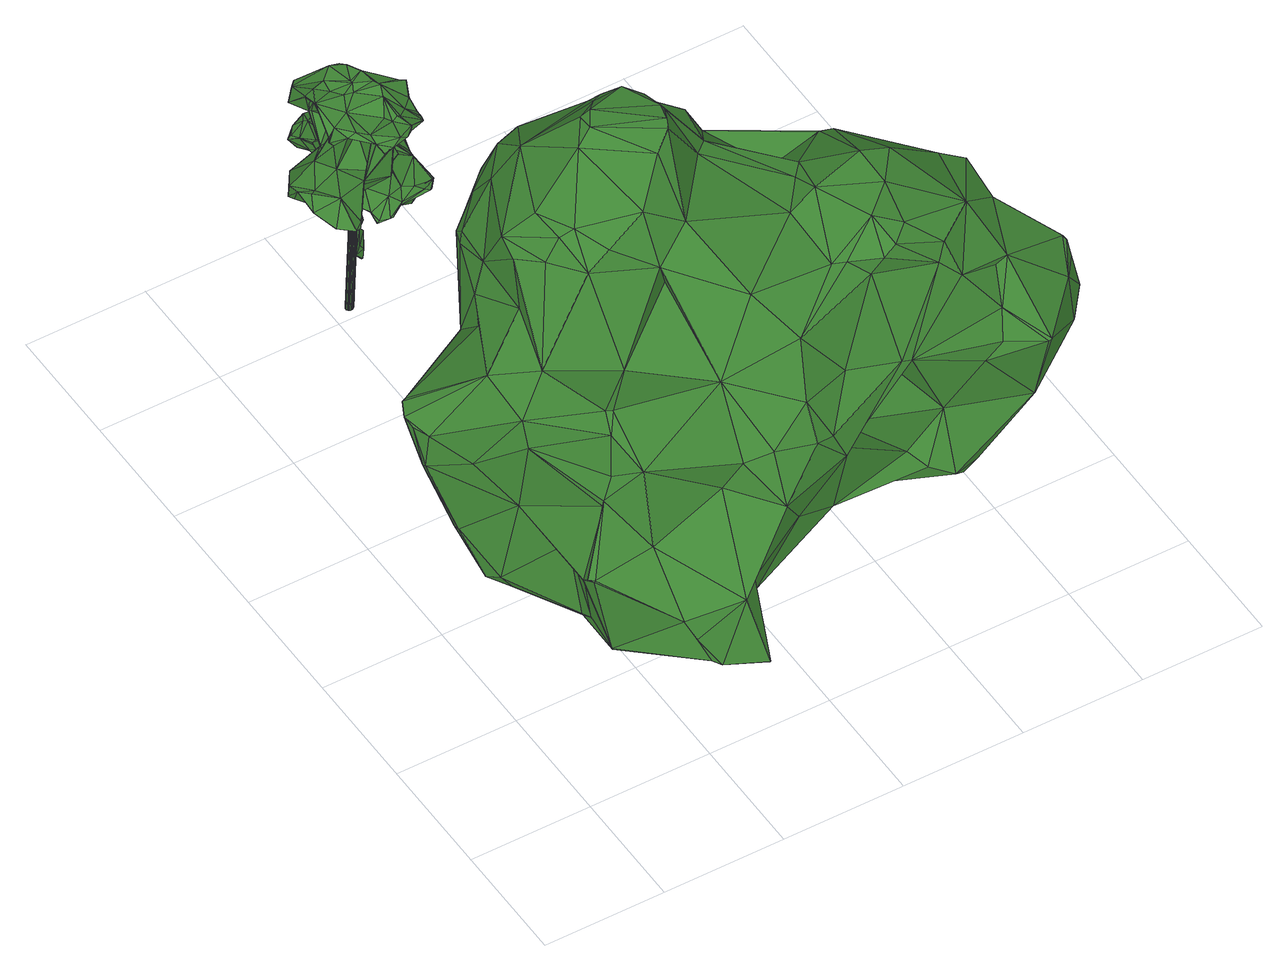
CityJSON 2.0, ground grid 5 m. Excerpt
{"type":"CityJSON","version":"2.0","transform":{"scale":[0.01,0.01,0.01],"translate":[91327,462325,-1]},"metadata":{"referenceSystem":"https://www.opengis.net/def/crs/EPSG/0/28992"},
"CityObjects":{
"tree1":{"type":"SolitaryVegetationObject","attributes":{"gtid":223,"crown_width_m":5.96,"crown_median_z":7.78,"trunk_H_m":7.86,"trunk_DBH_m":0.302,"trunk_radius_m":0.151,"trunk_base_height_m":-0.08,"original_gtid":"228"},"geometry":[{"type":"Solid","lod":"3","boundaries":[[[[0,1,2]],[[3,4,5]],[[3,6,4]],[[7,8,9]],[[9,10,7]],[[11,12,13]],[[14,15,16]],[[17,18,19]],[[20,21,22]],[[23,24,25]],[[26,27,28]],[[29,30,31]],[[32,21,20]],[[33,34,35]],[[36,33,35]],[[37,14,38]],[[4,38,5]],[[39,40,41]],[[42,43,44]],[[45,46,47]],[[45,47,48]],[[49,50,51]],[[52,53,54]],[[55,54,53]],[[56,57,58]],[[59,60,61]],[[62,56,63]],[[64,65,66]],[[67,65,64]],[[68,69,70]],[[68,70,71]],[[18,72,73]],[[74,75,76]],[[77,78,79]],[[80,78,77]],[[81,82,83]],[[84,85,86]],[[87,11,13]],[[71,61,60]],[[88,89,90]],[[91,80,92]],[[93,94,95]],[[96,46,45]],[[97,98,99]],[[100,98,97]],[[88,101,30]],[[102,103,104]],[[17,105,18]],[[5,14,3]],[[91,78,80]],[[106,107,88]],[[106,88,108]],[[91,109,110]],[[80,77,111]],[[87,13,112]],[[113,61,71]],[[17,19,74]],[[114,115,6]],[[80,111,92]],[[116,117,118]],[[112,13,119]],[[120,121,122]],[[123,124,55]],[[125,8,7]],[[71,60,68]],[[23,25,59]],[[47,26,48]],[[125,7,123]],[[102,126,103]],[[8,125,127]],[[53,127,125]],[[47,128,84]],[[129,36,130]],[[131,132,133]],[[131,134,132]],[[130,135,129]],[[136,121,120]],[[137,28,12]],[[119,12,28]],[[108,109,138]],[[72,139,140]],[[141,38,115]],[[115,38,4]],[[142,143,144]],[[45,100,96]],[[38,14,5]],[[145,46,146]],[[69,147,148]],[[48,149,150]],[[48,150,45]],[[151,152,153]],[[113,25,24]],[[63,56,154]],[[59,25,148]],[[62,155,156]],[[96,36,129]],[[104,157,158]],[[159,158,157]],[[49,153,160]],[[87,161,11]],[[47,46,145]],[[35,130,36]],[[93,162,94]],[[163,162,93]],[[22,21,164]],[[4,6,115]],[[97,99,165]],[[114,143,115]],[[137,26,28]],[[16,114,6]],[[6,3,16]],[[43,29,31]],[[166,167,168]],[[122,88,29]],[[30,29,88]],[[100,45,150]],[[18,105,169]],[[72,169,139]],[[72,18,169]],[[2,74,76]],[[52,54,134]],[[170,89,102]],[[119,103,112]],[[171,12,11]],[[172,134,173]],[[146,46,174]],[[31,101,107]],[[67,175,176]],[[32,135,35]],[[149,26,137]],[[149,48,26]],[[64,177,178]],[[30,101,31]],[[78,179,79]],[[132,54,116]],[[77,108,138]],[[111,77,138]],[[47,86,180]],[[181,167,156]],[[71,182,183]],[[127,184,185]],[[127,172,184]],[[186,187,188]],[[141,164,38]],[[189,190,191]],[[55,124,54]],[[127,185,192]],[[32,193,21]],[[166,194,195]],[[160,72,140]],[[190,178,193]],[[22,164,141]],[[196,1,197]],[[27,180,119]],[[66,16,15]],[[174,93,146]],[[188,114,16]],[[155,198,199]],[[200,9,136]],[[201,194,168]],[[135,32,162]],[[94,162,32]],[[151,116,198]],[[164,21,193]],[[59,202,23]],[[61,202,59]],[[144,203,145]],[[34,33,204]],[[13,12,119]],[[123,53,125]],[[55,53,123]],[[205,41,206]],[[35,135,130]],[[10,156,82]],[[207,160,153]],[[135,163,129]],[[208,91,110]],[[208,110,209]],[[16,3,14]],[[8,192,210]],[[42,44,179]],[[39,211,136]],[[212,29,43]],[[91,208,78]],[[109,91,92]],[[109,92,138]],[[111,138,92]],[[159,2,209]],[[116,54,124]],[[90,89,170]],[[110,109,213]],[[110,213,209]],[[213,214,209]],[[215,216,34]],[[94,32,20]],[[115,217,141]],[[218,22,217]],[[67,89,122]],[[88,122,89]],[[106,77,79]],[[133,219,131]],[[203,144,187]],[[74,2,17]],[[156,205,181]],[[144,220,142]],[[207,221,73]],[[154,221,207]],[[222,50,223]],[[189,191,224]],[[225,139,1]],[[120,122,29]],[[29,212,120]],[[9,200,10]],[[27,47,180]],[[190,193,216]],[[86,47,84]],[[84,128,85]],[[78,42,179]],[[190,216,226]],[[156,155,199]],[[212,43,42]],[[171,11,161]],[[136,185,121]],[[145,227,95]],[[93,227,146]],[[95,227,93]],[[86,228,180]],[[229,220,95]],[[8,210,9]],[[22,141,217]],[[142,220,229]],[[134,54,132]],[[53,52,127]],[[127,52,172]],[[16,66,188]],[[99,224,165]],[[10,200,156]],[[163,135,162]],[[212,181,205]],[[222,133,230]],[[222,230,50]],[[8,127,192]],[[145,146,227]],[[95,144,145]],[[99,98,171]],[[107,101,88]],[[200,136,231]],[[106,108,77]],[[159,0,2]],[[108,170,109]],[[128,145,203]],[[159,209,158]],[[86,232,228]],[[179,44,79]],[[195,233,166]],[[129,163,234]],[[208,2,76]],[[208,209,2]],[[73,160,207]],[[73,72,160]],[[210,136,9]],[[235,198,116]],[[136,192,185]],[[231,156,200]],[[173,236,172]],[[57,167,166]],[[28,27,119]],[[17,2,105]],[[33,226,147]],[[190,226,33]],[[231,211,156]],[[211,205,156]],[[211,41,205]],[[33,97,165]],[[46,96,234]],[[46,234,174]],[[234,96,129]],[[25,113,183]],[[181,212,194]],[[181,194,201]],[[177,237,178]],[[177,64,66]],[[85,232,86]],[[102,104,214]],[[218,217,238]],[[185,184,239]],[[236,173,219]],[[170,108,90]],[[108,88,90]],[[195,78,208]],[[47,27,26]],[[102,176,126]],[[103,240,112]],[[126,240,103]],[[172,241,184]],[[100,36,96]],[[19,18,154]],[[152,198,155]],[[206,41,40]],[[206,40,120]],[[49,51,153]],[[69,215,34]],[[215,60,148]],[[215,68,60]],[[212,42,195]],[[194,212,195]],[[242,85,128]],[[71,183,113]],[[218,238,229]],[[195,42,78]],[[106,44,107]],[[31,44,43]],[[107,44,31]],[[87,243,161]],[[161,243,126]],[[102,213,170]],[[12,171,98]],[[39,136,120]],[[211,231,136]],[[192,136,210]],[[126,176,175]],[[62,156,167]],[[62,167,57]],[[109,170,213]],[[114,188,187]],[[240,87,112]],[[57,56,62]],[[50,230,118]],[[79,44,106]],[[34,216,35]],[[35,216,193]],[[63,154,207]],[[7,10,82]],[[38,164,37]],[[148,60,59]],[[145,128,47]],[[244,233,195]],[[32,35,193]],[[124,235,116]],[[103,228,104]],[[180,228,103]],[[113,202,61]],[[144,95,220]],[[180,103,119]],[[209,104,158]],[[12,98,100]],[[18,73,221]],[[18,221,154]],[[241,239,184]],[[216,215,226]],[[226,215,148]],[[148,147,226]],[[33,191,190]],[[165,191,33]],[[99,161,224]],[[171,161,99]],[[82,156,199]],[[81,7,82]],[[41,211,39]],[[126,175,224]],[[126,224,161]],[[166,168,194]],[[201,168,167]],[[181,201,167]],[[154,56,19]],[[64,245,67]],[[67,176,89]],[[159,157,197]],[[144,143,114]],[[189,245,64]],[[152,207,153]],[[133,132,230]],[[229,238,142]],[[217,142,238]],[[33,246,97]],[[100,97,246]],[[39,120,40]],[[196,222,223]],[[244,208,247]],[[244,247,233]],[[233,247,166]],[[147,69,204]],[[147,204,33]],[[69,34,204]],[[190,189,178]],[[189,64,178]],[[121,185,239]],[[241,186,239]],[[121,239,186]],[[102,89,176]],[[244,195,208]],[[213,102,214]],[[240,243,87]],[[126,243,240]],[[166,58,57]],[[247,58,166]],[[114,187,144]],[[241,203,187]],[[186,241,187]],[[178,237,193]],[[172,52,134]],[[237,177,37]],[[37,15,14]],[[241,172,203]],[[164,193,237]],[[196,223,225]],[[37,177,15]],[[66,15,177]],[[164,237,37]],[[225,160,140]],[[186,188,121]],[[49,225,223]],[[49,223,50]],[[66,121,188]],[[122,121,66]],[[152,155,62]],[[22,218,20]],[[232,197,157]],[[222,197,232]],[[151,153,51]],[[152,62,207]],[[207,62,63]],[[100,246,36]],[[36,246,33]],[[133,222,242]],[[85,242,222]],[[69,68,215]],[[71,70,182]],[[69,182,70]],[[174,163,93]],[[225,49,160]],[[196,225,1]],[[232,85,222]],[[236,219,242]],[[131,219,134]],[[242,219,133]],[[134,219,173]],[[212,248,120]],[[206,120,248]],[[148,182,69]],[[183,182,25]],[[25,182,148]],[[157,104,228]],[[236,242,128]],[[203,172,236]],[[128,203,236]],[[157,228,232]],[[24,202,113]],[[23,202,24]],[[100,150,12]],[[137,150,149]],[[12,150,137]],[[115,143,217]],[[142,217,143]],[[94,20,218]],[[95,94,218]],[[95,218,229]],[[116,118,132]],[[196,197,249]],[[222,249,197]],[[222,196,249]],[[159,197,0]],[[0,197,1]],[[105,250,169]],[[2,250,105]],[[1,139,250]],[[67,245,175]],[[169,250,139]],[[230,132,118]],[[83,199,198]],[[83,198,235]],[[81,83,123]],[[82,199,83]],[[151,198,152]],[[81,123,7]],[[234,163,174]],[[2,1,250]],[[205,248,212]],[[206,248,205]],[[165,224,191]],[[104,209,214]],[[122,66,65]],[[122,65,67]],[[247,208,58]],[[76,75,58]],[[76,58,208]],[[19,58,74]],[[56,58,19]],[[74,58,75]],[[224,245,189]],[[224,175,245]],[[118,51,50]],[[117,51,118]],[[151,51,116]],[[116,51,117]],[[225,140,139]],[[124,123,235]],[[123,83,235]],[[251,252,253]],[[251,253,254]],[[254,253,255]],[[254,255,256]],[[253,252,257]],[[253,257,255]],[[255,257,258]],[[255,258,256]],[[257,252,259]],[[257,259,258]],[[258,259,260]],[[258,260,256]],[[259,252,261]],[[259,261,260]],[[260,261,262]],[[260,262,256]],[[261,252,263]],[[261,263,262]],[[262,263,264]],[[262,264,256]],[[263,252,265]],[[263,265,264]],[[264,265,266]],[[264,266,256]],[[265,252,267]],[[265,267,266]],[[266,267,268]],[[266,268,256]],[[267,252,269]],[[267,269,268]],[[268,269,270]],[[268,270,256]],[[269,252,271]],[[269,271,270]],[[270,271,272]],[[270,272,256]],[[271,252,273]],[[271,273,272]],[[272,273,274]],[[272,274,256]],[[273,252,275]],[[273,275,274]],[[274,275,276]],[[274,276,256]],[[275,252,277]],[[275,277,276]],[[276,277,278]],[[276,278,256]],[[277,252,279]],[[277,279,278]],[[278,279,280]],[[278,280,256]],[[279,252,281]],[[279,281,280]],[[280,281,282]],[[280,282,256]],[[281,252,283]],[[281,283,282]],[[282,283,284]],[[282,284,256]],[[283,252,285]],[[283,285,284]],[[284,285,286]],[[284,286,256]],[[285,252,287]],[[285,287,286]],[[286,287,288]],[[286,288,256]],[[287,252,289]],[[287,289,288]],[[288,289,290]],[[288,290,256]],[[289,252,291]],[[289,291,290]],[[290,291,292]],[[290,292,256]],[[291,252,293]],[[291,293,292]],[[292,293,294]],[[292,294,256]],[[293,252,295]],[[293,295,294]],[[294,295,296]],[[294,296,256]],[[295,252,297]],[[295,297,296]],[[296,297,298]],[[296,298,256]],[[297,252,299]],[[297,299,298]],[[298,299,300]],[[298,300,256]],[[299,252,251]],[[299,251,300]],[[300,251,254]],[[300,254,256]]]]}]},
"tree2":{"type":"SolitaryVegetationObject","attributes":{"gtid":113,"crown_width_m":20.05,"crown_median_z":8.48,"trunk_H_m":8.54,"trunk_DBH_m":1.21,"trunk_radius_m":0.607,"trunk_base_height_m":-0.06,"original_gtid":"117"},"geometry":[{"type":"Solid","lod":"3","boundaries":[[[[301,302,303]],[[304,305,306]],[[304,306,307]],[[308,309,310]],[[311,312,313]],[[314,315,316]],[[317,318,303]],[[319,320,321]],[[322,323,324]],[[325,305,326]],[[304,326,305]],[[327,328,329]],[[330,331,332]],[[333,334,335]],[[327,325,336]],[[337,338,339]],[[340,338,337]],[[341,342,343]],[[301,303,318]],[[327,344,328]],[[345,346,347]],[[348,349,350]],[[351,352,353]],[[354,355,356]],[[353,357,358]],[[359,360,361]],[[362,363,364]],[[350,365,366]],[[361,367,359]],[[368,369,370]],[[306,305,327]],[[371,372,373]],[[374,315,375]],[[376,355,354]],[[347,377,345]],[[320,378,379]],[[380,381,382]],[[370,383,384]],[[385,386,387]],[[388,370,384]],[[302,301,389]],[[390,391,392]],[[393,331,348]],[[332,331,393]],[[315,394,375]],[[395,396,397]],[[315,374,316]],[[398,312,319]],[[399,400,401]],[[321,402,403]],[[384,401,388]],[[404,405,401]],[[406,407,408]],[[409,406,408]],[[352,351,323]],[[410,411,397]],[[388,368,370]],[[389,320,379]],[[389,379,412]],[[413,414,415]],[[346,416,335]],[[417,378,311]],[[353,352,357]],[[418,419,420]],[[421,422,339]],[[417,423,424]],[[411,425,397]],[[339,426,421]],[[427,428,429]],[[430,429,428]],[[430,428,427]],[[365,431,366]],[[343,432,433]],[[434,435,436]],[[434,437,435]],[[321,403,438]],[[382,409,408]],[[411,439,440]],[[441,323,351]],[[315,314,442]],[[443,444,400]],[[390,445,391]],[[446,445,447]],[[363,448,364]],[[414,323,441]],[[449,318,317]],[[449,450,318]],[[443,451,341]],[[352,322,357]],[[452,400,453]],[[303,396,350]],[[324,323,414]],[[332,393,425]],[[360,349,330]],[[302,412,379]],[[454,359,455]],[[395,425,393]],[[456,457,458]],[[389,412,302]],[[459,460,451]],[[396,395,348]],[[396,348,350]],[[461,462,463]],[[322,352,323]],[[447,445,464]],[[465,416,466]],[[368,467,468]],[[469,380,373]],[[455,359,470]],[[446,413,391]],[[445,446,391]],[[400,471,460]],[[415,392,391]],[[466,470,359]],[[413,446,324]],[[413,324,414]],[[472,473,474]],[[473,472,455]],[[475,476,415]],[[475,415,414]],[[443,400,459]],[[409,477,406]],[[478,383,369]],[[479,480,481]],[[363,452,448]],[[310,482,308]],[[483,484,308]],[[400,460,459]],[[472,454,455]],[[485,484,483]],[[486,362,337]],[[365,487,449]],[[488,489,490]],[[307,306,491]],[[307,491,394]],[[410,492,411]],[[439,411,492]],[[447,464,493]],[[445,390,464]],[[340,362,364]],[[494,495,426]],[[455,470,473]],[[418,324,419]],[[471,452,496]],[[464,497,493]],[[498,499,418]],[[418,499,357]],[[447,493,420]],[[350,366,303]],[[317,303,366]],[[348,331,330]],[[393,348,395]],[[330,349,348]],[[500,501,502]],[[410,397,396]],[[492,410,503]],[[320,504,378]],[[505,506,507]],[[438,508,375]],[[366,431,317]],[[408,407,509]],[[408,509,382]],[[510,511,424]],[[487,512,349]],[[440,511,469]],[[513,501,514]],[[513,502,501]],[[453,358,448]],[[501,361,514]],[[361,360,514]],[[513,514,360]],[[513,360,330]],[[513,330,332]],[[465,466,367]],[[465,367,500]],[[500,367,501]],[[501,367,361]],[[324,418,322]],[[421,515,422]],[[395,397,425]],[[417,424,378]],[[516,489,488]],[[502,517,500]],[[466,359,367]],[[303,503,396]],[[410,396,503]],[[477,518,406]],[[377,415,476]],[[470,345,473]],[[474,473,481]],[[474,481,480]],[[463,490,461]],[[355,519,356]],[[462,515,463]],[[520,521,509]],[[520,509,522]],[[409,382,381]],[[487,454,523]],[[409,510,423]],[[492,503,303]],[[492,303,302]],[[524,335,334]],[[525,316,526]],[[447,419,446]],[[394,527,528]],[[438,394,528]],[[464,390,497]],[[499,340,364]],[[446,419,324]],[[420,419,447]],[[427,429,529]],[[434,497,390]],[[475,383,478]],[[353,399,351]],[[426,498,418]],[[426,418,435]],[[418,420,435]],[[322,418,357]],[[505,530,531]],[[368,532,369]],[[533,369,532]],[[476,475,369]],[[499,498,340]],[[401,400,444]],[[444,404,401]],[[340,337,362]],[[363,496,452]],[[336,343,342]],[[461,534,462]],[[486,462,534]],[[528,527,535]],[[527,536,535]],[[537,479,481]],[[380,382,371]],[[423,477,409]],[[416,346,345]],[[399,353,358]],[[444,433,404]],[[497,538,493]],[[417,311,477]],[[539,535,536]],[[394,315,442]],[[394,442,307]],[[540,342,530]],[[376,536,355]],[[316,541,314]],[[346,542,543]],[[355,329,328]],[[355,536,329]],[[540,344,544]],[[545,546,529]],[[443,341,547]],[[540,544,342]],[[342,544,336]],[[544,344,336]],[[519,540,530]],[[355,540,519]],[[328,344,540]],[[328,540,355]],[[336,344,327]],[[444,443,547]],[[340,498,338]],[[426,338,498]],[[426,339,338]],[[390,392,543]],[[420,493,436]],[[420,436,435]],[[405,467,548]],[[549,550,385]],[[304,550,549]],[[486,337,422]],[[486,422,462]],[[310,488,482]],[[463,482,488]],[[485,551,437]],[[389,301,320]],[[346,543,347]],[[392,347,543]],[[448,358,357]],[[552,479,553]],[[390,543,434]],[[336,325,343]],[[510,469,511]],[[554,555,521]],[[556,557,457]],[[387,467,558]],[[405,558,467]],[[492,559,439]],[[560,371,555]],[[470,466,416]],[[434,543,561]],[[406,522,407]],[[339,422,337]],[[460,496,531]],[[471,496,460]],[[534,562,563]],[[416,345,470]],[[438,403,508]],[[368,388,548]],[[505,507,563]],[[533,564,553]],[[565,566,318]],[[480,552,567]],[[568,569,457]],[[556,457,569]],[[570,562,534]],[[486,563,507]],[[399,384,383]],[[399,383,351]],[[369,383,370]],[[432,385,558]],[[475,478,369]],[[570,534,571]],[[432,343,325]],[[493,538,436]],[[434,436,538]],[[518,520,522]],[[406,518,522]],[[569,568,488]],[[510,424,423]],[[533,526,564]],[[519,572,356]],[[563,572,519]],[[524,309,484]],[[524,484,561]],[[380,371,373]],[[482,463,515]],[[512,365,349]],[[329,306,327]],[[310,569,488]],[[573,545,574]],[[575,429,430]],[[545,312,546]],[[402,564,526]],[[403,402,526]],[[460,531,451]],[[345,537,473]],[[547,341,433]],[[547,433,444]],[[343,433,341]],[[452,453,448]],[[458,457,557]],[[394,438,375]],[[351,383,475]],[[311,313,477]],[[454,487,359]],[[349,359,487]],[[310,309,556]],[[308,482,576]],[[511,440,559]],[[347,392,377]],[[516,488,568]],[[534,563,486]],[[345,377,537]],[[461,577,534]],[[577,571,534]],[[545,529,574]],[[578,571,579]],[[398,321,438]],[[398,319,321]],[[526,508,403]],[[440,580,411]],[[483,576,485]],[[490,577,461]],[[401,384,399]],[[440,469,580]],[[415,377,392]],[[369,533,553]],[[369,553,479]],[[398,539,312]],[[487,523,449]],[[356,427,354]],[[430,427,356]],[[572,430,356]],[[316,508,526]],[[573,518,477]],[[456,568,457]],[[581,301,318]],[[570,429,575]],[[351,475,441]],[[441,475,414]],[[479,476,369]],[[413,415,391]],[[359,349,360]],[[566,321,581]],[[320,581,321]],[[301,581,320]],[[365,449,431]],[[317,431,449]],[[310,556,569]],[[495,482,515]],[[495,515,421]],[[505,563,519]],[[400,399,453]],[[333,465,500]],[[468,316,525]],[[468,525,368]],[[432,405,404]],[[536,527,329]],[[306,329,527]],[[567,523,480]],[[311,504,312]],[[582,511,379]],[[582,379,378]],[[425,580,583]],[[325,327,305]],[[439,559,440]],[[528,535,438]],[[573,429,570]],[[442,550,307]],[[574,429,573]],[[416,465,335]],[[404,433,432]],[[411,580,425]],[[518,489,456]],[[529,546,376]],[[341,451,342]],[[531,530,451]],[[342,451,530]],[[482,495,576]],[[551,576,495]],[[459,451,443]],[[486,496,362]],[[362,496,363]],[[507,496,486]],[[525,532,368]],[[318,566,581]],[[551,495,494]],[[477,423,417]],[[563,562,430]],[[572,563,430]],[[320,319,504]],[[426,495,421]],[[575,430,562]],[[575,562,570]],[[549,326,304]],[[520,518,456]],[[308,576,483]],[[456,458,520]],[[584,513,585]],[[463,488,490]],[[574,529,429]],[[522,509,407]],[[465,333,335]],[[584,502,513]],[[387,558,385]],[[388,401,405]],[[399,358,453]],[[434,538,497]],[[462,422,515]],[[557,524,334]],[[557,334,333]],[[537,481,473]],[[375,508,374]],[[479,552,480]],[[374,508,316]],[[333,500,517]],[[554,517,555]],[[458,517,554]],[[582,424,511]],[[378,424,582]],[[521,382,509]],[[520,554,521]],[[458,554,520]],[[400,452,471]],[[364,448,499]],[[357,499,448]],[[568,456,489]],[[516,568,489]],[[518,578,489]],[[373,580,469]],[[434,485,437]],[[388,405,548]],[[476,537,377]],[[533,532,526]],[[525,526,532]],[[539,536,546]],[[485,576,551]],[[586,541,468]],[[505,519,530]],[[537,476,479]],[[312,504,319]],[[556,524,557]],[[309,524,556]],[[566,587,321]],[[543,524,561]],[[335,524,542]],[[335,542,346]],[[542,524,543]],[[490,489,577]],[[521,371,382]],[[555,371,521]],[[586,387,386]],[[550,541,386]],[[487,365,512]],[[505,531,496]],[[432,558,405]],[[586,386,541]],[[394,491,527]],[[505,496,506]],[[442,541,550]],[[314,541,442]],[[385,550,386]],[[368,548,467]],[[311,378,504]],[[586,467,387]],[[468,467,586]],[[561,484,434]],[[373,372,583]],[[438,535,398]],[[539,398,535]],[[551,494,437]],[[527,491,306]],[[557,517,458]],[[333,517,557]],[[560,555,517]],[[560,517,502]],[[502,584,560]],[[539,546,312]],[[449,523,567]],[[577,579,571]],[[577,489,579]],[[313,312,545]],[[313,545,477]],[[316,468,541]],[[450,565,318]],[[564,588,553]],[[449,565,450]],[[553,588,552]],[[567,552,588]],[[402,588,564]],[[402,567,588]],[[565,587,566]],[[402,587,567]],[[449,567,587]],[[321,587,402]],[[449,587,565]],[[307,550,304]],[[584,372,560]],[[409,381,510]],[[332,585,513]],[[589,381,380]],[[371,560,372]],[[385,326,549]],[[432,326,385]],[[325,326,432]],[[573,570,578]],[[571,578,570]],[[518,573,578]],[[578,579,489]],[[573,477,545]],[[485,434,484]],[[507,506,496]],[[349,365,350]],[[559,492,590]],[[379,590,302]],[[492,302,590]],[[511,590,379]],[[559,590,511]],[[376,546,536]],[[435,494,426]],[[437,494,435]],[[308,484,309]],[[589,469,510]],[[529,376,354]],[[427,529,354]],[[589,380,469]],[[589,510,381]],[[472,523,454]],[[480,523,474]],[[474,523,472]],[[373,583,580]],[[332,425,585]],[[583,585,425]],[[583,372,585]],[[584,585,372]],[[591,592,593]],[[591,593,594]],[[594,593,595]],[[594,595,596]],[[593,592,597]],[[593,597,595]],[[595,597,598]],[[595,598,596]],[[597,592,599]],[[597,599,598]],[[598,599,600]],[[598,600,596]],[[599,592,601]],[[599,601,600]],[[600,601,602]],[[600,602,596]],[[601,592,603]],[[601,603,602]],[[602,603,604]],[[602,604,596]],[[603,592,605]],[[603,605,604]],[[604,605,606]],[[604,606,596]],[[605,592,607]],[[605,607,606]],[[606,607,608]],[[606,608,596]],[[607,592,609]],[[607,609,608]],[[608,609,610]],[[608,610,596]],[[609,592,611]],[[609,611,610]],[[610,611,612]],[[610,612,596]],[[611,592,613]],[[611,613,612]],[[612,613,614]],[[612,614,596]],[[613,592,615]],[[613,615,614]],[[614,615,616]],[[614,616,596]],[[615,592,617]],[[615,617,616]],[[616,617,618]],[[616,618,596]],[[617,592,619]],[[617,619,618]],[[618,619,620]],[[618,620,596]],[[619,592,621]],[[619,621,620]],[[620,621,622]],[[620,622,596]],[[621,592,623]],[[621,623,622]],[[622,623,624]],[[622,624,596]],[[623,592,625]],[[623,625,624]],[[624,625,626]],[[624,626,596]],[[625,592,627]],[[625,627,626]],[[626,627,628]],[[626,628,596]],[[627,592,629]],[[627,629,628]],[[628,629,630]],[[628,630,596]],[[629,592,631]],[[629,631,630]],[[630,631,632]],[[630,632,596]],[[631,592,633]],[[631,633,632]],[[632,633,634]],[[632,634,596]],[[633,592,635]],[[633,635,634]],[[634,635,636]],[[634,636,596]],[[635,592,637]],[[635,637,636]],[[636,637,638]],[[636,638,596]],[[637,592,639]],[[637,639,638]],[[638,639,640]],[[638,640,596]],[[639,592,591]],[[639,591,640]],[[640,591,594]],[[640,594,596]]]]}]}
},
"vertices":[
[621,2454,1072],[711,2457,1096],[627,2341,1073],[489,2805,795],[522,2847,791],[495,2824,782],[552,2827,814],[466,2764,1092],[477,2777,1079],[423,2718,1075],[444,2639,1162],[596,2368,695],[678,2371,715],[626,2338,710],[473,2802,784],[498,2762,812],[498,2763,814],[667,2308,1124],[699,2331,1146],[635,2303,1144],[624,2800,660],[621,2753,655],[606,2809,662],[633,2561,301],[636,2561,302],[599,2543,352],[827,2393,745],[750,2398,751],[772,2361,756],[322,2545,932],[295,2506,893],[268,2470,897],[627,2747,656],[627,2555,580],[636,2583,548],[685,2608,648],[779,2508,610],[537,2760,733],[522,2818,704],[487,2666,1044],[541,2626,1015],[518,2552,1122],[326,2384,970],[246,2424,1003],[260,2392,992],[822,2467,632],[839,2572,729],[821,2519,760],[837,2405,738],[782,2484,1111],[812,2550,1125],[693,2546,1175],[651,2667,1049],[575,2710,1087],[706,2683,1097],[631,2709,1168],[559,2386,1125],[516,2414,1138],[558,2342,1116],[594,2558,349],[616,2607,438],[646,2590,364],[534,2507,1148],[649,2436,1119],[591,2606,816],[532,2559,849],[510,2698,841],[501,2533,744],[618,2607,440],[639,2562,495],[631,2574,448],[664,2602,392],[765,2361,1113],[692,2398,1140],[597,2289,1127],[562,2291,1110],[564,2291,1108],[334,2250,888],[378,2292,983],[274,2306,952],[391,2205,883],[535,2663,1172],[485,2649,1170],[536,2662,1175],[715,2592,821],[785,2581,965],[701,2523,838],[570,2352,697],[366,2470,876],[467,2485,868],[435,2443,866],[432,2240,878],[417,2220,873],[815,2732,700],[708,2763,706],[724,2813,780],[824,2487,607],[762,2492,625],[703,2462,724],[624,2489,700],[771,2448,606],[297,2476,885],[576,2451,792],[647,2403,753],[670,2413,915],[692,2322,1130],[327,2357,910],[284,2450,892],[418,2364,866],[440,2282,848],[511,2350,930],[401,2221,872],[614,2334,715],[646,2571,334],[561,2811,823],[584,2876,793],[673,2631,1178],[693,2553,1166],[794,2580,1112],[683,2370,732],[469,2578,950],[505,2625,921],[470,2564,887],[588,2707,1184],[647,2687,1173],[491,2791,1087],[571,2398,714],[562,2701,1056],[734,2621,831],[799,2583,705],[711,2608,660],[754,2714,976],[763,2638,1097],[843,2637,982],[726,2729,1011],[722,2665,680],[480,2671,1041],[793,2353,748],[437,2282,847],[777,2390,1095],[776,2390,1098],[557,2819,685],[676,2869,799],[644,2868,796],[678,2756,796],[782,2657,772],[855,2662,730],[629,2567,529],[592,2577,450],[800,2360,742],[772,2392,741],[678,2558,1187],[601,2566,1161],[686,2518,1199],[658,2392,1136],[562,2568,1169],[445,2571,1187],[698,2420,923],[660,2395,927],[659,2396,930],[736,2438,1120],[579,2414,694],[701,2734,696],[791,2697,706],[590,2784,668],[621,2549,625],[485,2416,1121],[460,2469,1142],[412,2421,1135],[764,2360,1110],[504,2388,862],[606,2423,698],[686,2693,966],[719,2707,972],[864,2653,721],[515,2498,721],[503,2502,736],[568,2716,759],[574,2675,673],[303,2367,980],[712,2424,746],[430,2457,1122],[630,2571,448],[625,2564,370],[564,2635,1029],[530,2668,1030],[583,2610,899],[584,2712,821],[521,2693,851],[561,2600,665],[598,2589,597],[599,2566,616],[467,2700,1050],[582,2686,663],[426,2418,1115],[442,2421,985],[768,2483,1095],[671,2492,1016],[616,2599,1173],[528,2606,1173],[443,2638,1160],[410,2423,1135],[643,2572,334],[700,2649,833],[633,2567,529],[441,2462,1114],[532,2501,1064],[673,2481,1178],[503,2336,964],[623,2346,916],[436,2715,1067],[463,2611,1148],[389,2490,994],[520,2373,873],[580,2439,900],[598,2644,474],[606,2603,565],[644,2869,792],[686,2845,777],[753,2713,973],[708,2848,798],[682,2401,1145],[781,2560,1008],[783,2484,1108],[534,2492,707],[779,2424,1092],[605,2600,564],[814,2685,733],[690,2501,841],[718,2865,790],[795,2581,1109],[451,2620,1157],[672,2520,964],[554,2469,1073],[837,2603,714],[619,2613,1171],[722,2667,958],[568,2694,683],[676,2860,789],[543,2628,1013],[578,2353,706],[654,2634,936],[826,2621,964],[569,2353,699],[553,2381,952],[534,2548,724],[766,2489,615],[559,2376,1109],[431,2470,986],[707,2511,1070],[722,2378,1114],[590,2552,92],[575,2552,92],[590,2556,92],[611,2539,878],[610,2543,878],[596,2540,878],[588,2559,92],[609,2547,878],[586,2562,92],[606,2550,878],[583,2565,92],[603,2552,878],[579,2567,92],[600,2554,878],[575,2567,92],[596,2555,878],[571,2567,92],[592,2554,879],[568,2565,92],[588,2553,879],[565,2563,92],[585,2550,879],[562,2560,92],[583,2547,879],[560,2556,92],[581,2544,879],[560,2552,92],[580,2540,879],[560,2548,92],[581,2536,879],[562,2545,92],[582,2532,878],[564,2542,92],[585,2529,878],[567,2539,92],[588,2527,878],[571,2537,92],[591,2525,878],[575,2537,92],[595,2524,878],[579,2537,92],[599,2525,878],[582,2539,92],[603,2526,878],[585,2541,92],[606,2529,878],[588,2544,92],[609,2532,878],[590,2548,92],[610,2535,878],
[1783,407,466],[1915,479,409],[2136,447,653],[379,603,323],[383,675,278],[388,673,270],[370,445,302],[1325,1712,1258],[1354,1700,1253],[1386,1718,1190],[1583,820,445],[1240,866,357],[1243,949,445],[521,115,559],[598,70,430],[736,130,632],[1919,429,948],[1789,500,718],[1338,626,454],[1555,611,363],[1298,453,524],[536,1234,1749],[605,1084,1760],[729,1256,1956],[225,965,295],[366,739,588],[279,974,212],[370,1064,181],[356,957,203],[2365,629,1173],[2374,616,1157],[2376,738,1090],[1691,1304,1381],[1636,1290,1408],[1726,1238,1517],[202,1030,254],[577,1782,1247],[680,1830,1377],[697,1835,1372],[597,1756,1366],[37,1189,774],[143,1146,444],[138,1108,464],[255,1067,239],[1494,892,1661],[1540,1076,1604],[1488,1016,1606],[2312,502,1099],[2077,539,1308],[2139,334,1026],[594,971,1638],[555,1102,1727],[502,1110,1624],[777,1154,255],[511,1161,182],[579,1200,269],[429,1287,1640],[432,1217,1585],[1965,634,1558],[2117,699,1442],[2120,882,1478],[506,1720,1248],[467,1629,1284],[477,1637,1333],[2009,463,1144],[2126,334,1021],[2037,936,1502],[521,479,1098],[904,578,1262],[488,630,1297],[2012,1285,726],[2090,1111,820],[2260,1164,607],[781,41,374],[781,44,367],[776,1002,207],[1386,887,1595],[1698,775,331],[1856,566,345],[2217,1260,523],[2097,1389,436],[2088,1419,440],[644,810,1257],[464,642,1296],[287,509,648],[287,436,699],[270,452,705],[456,592,1220],[1838,446,412],[1113,1297,1916],[1048,1164,1964],[1224,1249,1666],[2404,632,1045],[736,308,304],[2413,592,929],[2369,558,804],[2389,650,798],[1072,637,393],[396,962,1256],[252,1101,1191],[257,873,1156],[1304,373,847],[1116,391,625],[146,1023,866],[264,842,1038],[1635,1534,412],[1763,1570,423],[1858,1495,407],[1870,1343,362],[2293,592,611],[2332,770,612],[1870,481,387],[971,1111,1925],[834,987,1809],[1000,970,1686],[1720,958,1668],[1807,1034,530],[646,1515,1784],[799,1355,1990],[915,1453,1923],[820,1837,1345],[819,1847,1184],[1874,1263,361],[1860,1022,506],[2384,890,892],[778,1743,1613],[773,1168,274],[631,988,617],[931,1142,683],[567,1325,563],[1984,413,1027],[264,908,689],[38,1170,784],[1123,1542,1763],[950,1549,1821],[966,1484,1904],[1025,1625,1722],[928,377,369],[2298,741,521],[2274,906,460],[679,965,1719],[568,91,448],[4,1260,974],[41,1152,948],[1065,1201,1975],[795,1282,2006],[837,1349,2014],[455,1454,1352],[1630,458,1086],[1607,635,957],[57,1210,778],[416,1449,1212],[451,1204,1334],[1815,540,1518],[1690,607,1627],[1395,1487,837],[1464,1562,1072],[1749,1417,921],[31,1316,989],[50,1325,989],[985,1848,716],[981,1902,1038],[1045,1894,1076],[1081,1269,1974],[1785,1238,1500],[1825,925,1655],[409,569,931],[535,436,744],[2249,1120,461],[1717,779,1667],[393,1384,1119],[1617,548,1604],[1587,662,1668],[1566,539,1568],[847,894,1599],[1073,649,1555],[1520,1196,392],[918,978,1415],[1195,507,1388],[1527,567,1483],[1451,606,1552],[1093,1824,1212],[1186,1618,1533],[1245,1577,1552],[1180,1617,1560],[582,1728,948],[1867,502,1351],[1183,1777,1053],[1146,1714,718],[1128,1792,687],[448,503,314],[2276,662,529],[1003,1405,1990],[860,1716,1606],[879,1808,1353],[418,1546,945],[1078,1373,1940],[662,1691,1635],[576,1596,1587],[1865,1267,1398],[2100,980,1413],[2070,1197,1170],[2278,577,608],[1549,649,358],[409,1501,842],[430,1569,869],[448,1587,867],[838,240,592],[1842,1508,499],[2021,1174,390],[2096,939,418],[2030,538,1284],[2229,978,1166],[2128,957,1410],[969,1842,1204],[1204,1627,979],[1858,1286,1084],[1476,1490,566],[384,1331,502],[1647,1463,680],[1818,1418,631],[1726,1568,445],[1784,523,1443],[1374,1465,1515],[829,446,877],[1005,292,821],[620,724,317],[694,736,384],[965,1068,393],[313,1310,505],[177,1306,881],[891,405,1004],[1001,372,1033],[824,1753,706],[833,821,280],[755,907,193],[1410,645,1531],[1046,1402,1948],[1051,859,317],[319,1117,249],[529,217,558],[1549,1277,1402],[1281,1302,1655],[267,1092,256],[1114,1057,437],[1040,899,323],[12,1217,953],[441,568,1040],[297,517,639],[368,444,310],[936,1680,1597],[1370,488,1147],[1164,416,1157],[1830,1441,907],[1943,1417,910],[1454,1635,1170],[1512,1461,1162],[409,572,900],[2275,786,494],[2031,1330,973],[1323,1498,1618],[672,1580,716],[587,1583,714],[1170,351,1002],[1363,523,852],[1650,526,547],[1587,458,1100],[1382,1676,1052],[1418,1698,1109],[994,1496,785],[1100,1662,739],[533,1328,539],[1256,1232,670],[1044,1097,444],[888,1312,825],[1045,1703,1370],[1123,1787,683],[1256,1453,712],[1133,1696,718],[2297,943,593],[1694,452,511],[2029,925,480],[2331,938,909],[2161,1086,1076],[2266,984,1036],[290,434,706],[1334,411,841],[1249,375,978],[2140,1228,468],[2037,681,568],[1236,1002,94],[1175,1002,94],[1234,1018,94],[1230,998,948],[1227,1014,948],[1169,998,948],[1227,1033,94],[1221,1028,948],[1218,1045,94],[1212,1041,948],[1205,1055,94],[1199,1050,948],[1190,1061,94],[1184,1056,948],[1175,1063,94],[1169,1058,948],[1159,1061,94],[1153,1056,948],[1144,1054,94],[1138,1050,948],[1132,1045,94],[1126,1040,948],[1122,1032,94],[1116,1028,948],[1116,1017,94],[1110,1013,947],[1114,1002,94],[1108,997,947],[1116,986,94],[1110,982,947],[1123,971,94],[1116,967,947],[1132,959,94],[1126,954,947],[1145,949,94],[1139,945,947],[1160,943,94],[1154,939,947],[1175,941,94],[1169,937,947],[1191,943,94],[1185,939,948],[1206,949,94],[1199,945,948],[1218,959,94],[1212,955,948],[1228,972,94],[1222,967,948],[1234,986,94],[1228,982,948]
]}
